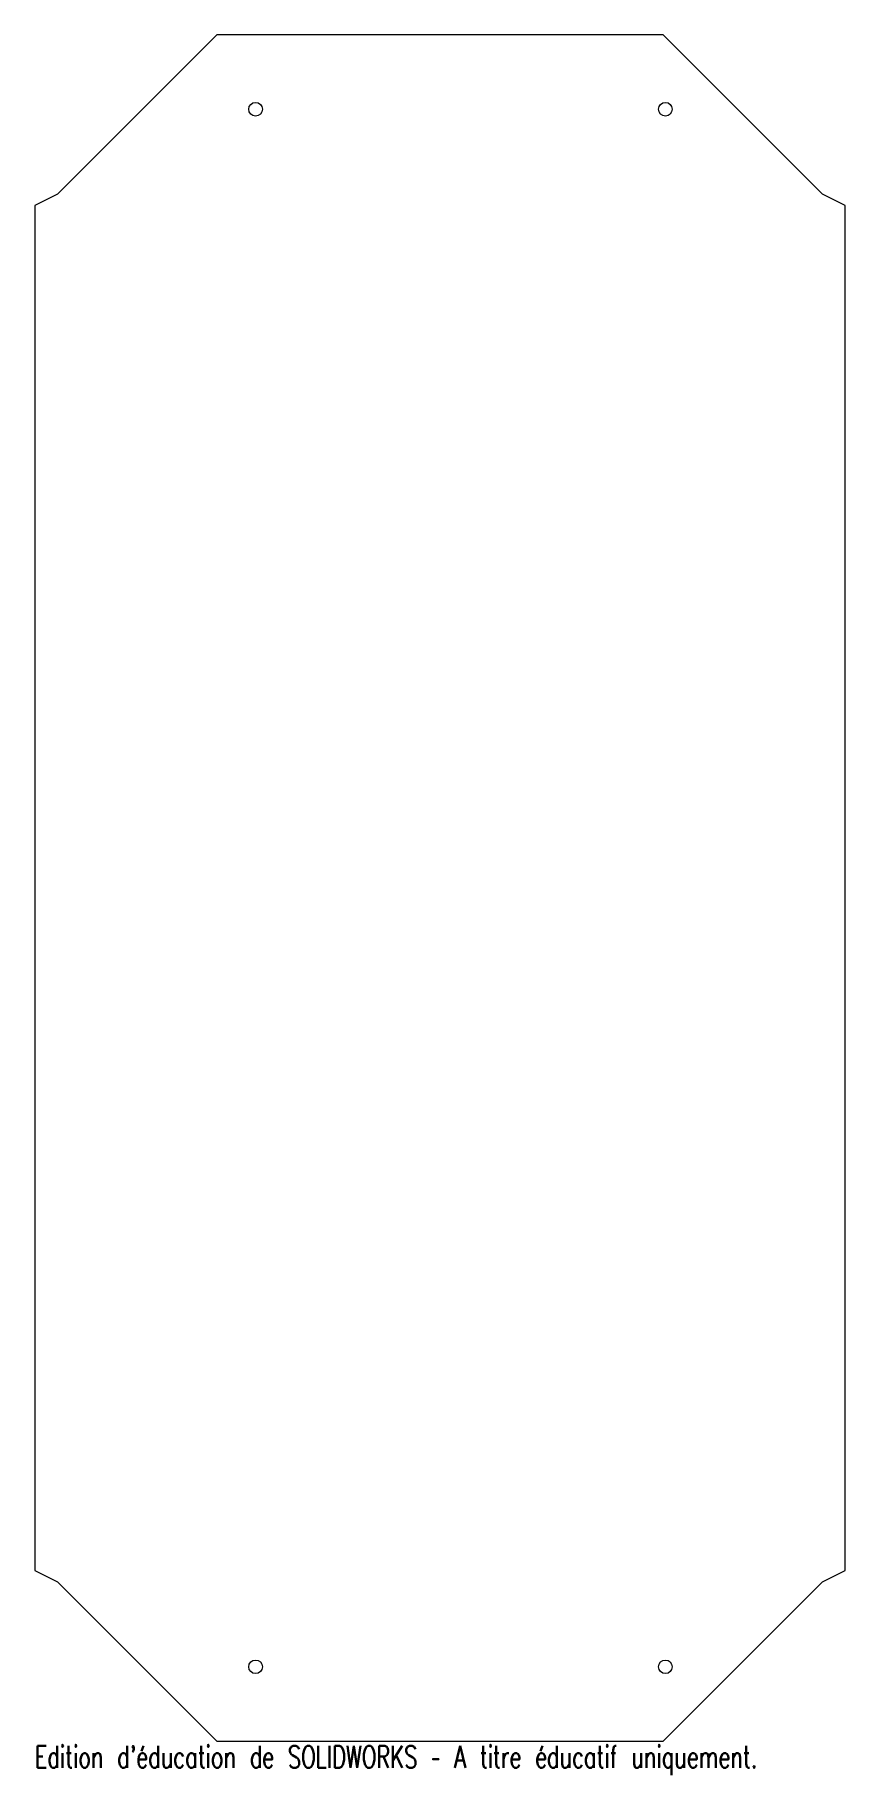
# Model space of a CAD drawing. Header units: millimetres. Extents: x -89 to 89, y -195 to 188.
import ezdxf

# ---------------------------------------------------------------- set-up
doc = ezdxf.new("R2010")
doc.units = ezdxf.units.MM
doc.styles.add('SLDTEXTSTYLE0', font='TXT', dxfattribs={"width": 0.7, "bigfont": 'bigfont'})

msp = doc.modelspace()

# ---------------------------------------------------------------- linework, layer by layer
at = {"color": 7, "linetype": 'Continuous', "lineweight": 15}
for p, q in [((-49, 187.5), (-84, 152.5)), ((49, 187.5), (-49, 187.5)), ((84, 152.5), (49, 187.5)), ((-84, 152.5), (-89, 150)), ((-89, 150), (-89, -150)), ((89, 150), (84, 152.5)), ((89, -150), (89, 150)), ((-89, -150), (-84, -152.5)), ((-84, -152.5), (-49, -187.5)), ((49, -187.5), (84, -152.5)), ((84, -152.5), (89, -150)), ((-49, -187.5), (49, -187.5))]:
    msp.add_line(p, q, dxfattribs=at)
for centre in [(-40.5, 171.15), (49.5, 171.15), (-40.5, -171.15), (49.5, -171.15)]:
    msp.add_circle(centre, 1.5, dxfattribs=at)

# ---------------------------------------------------------------- texts
at = {"color": 7, "linetype": 'Continuous', "insert": (-89, -188.52), "char_height": 4.8336, "attachment_point": 1, "style": 'SLDTEXTSTYLE0'}
msp.add_mtext("Edition d'éducation de SOLIDWORKS – A titre éducatif uniquement.", dxfattribs=at)

doc.saveas('drawing.dxf')
